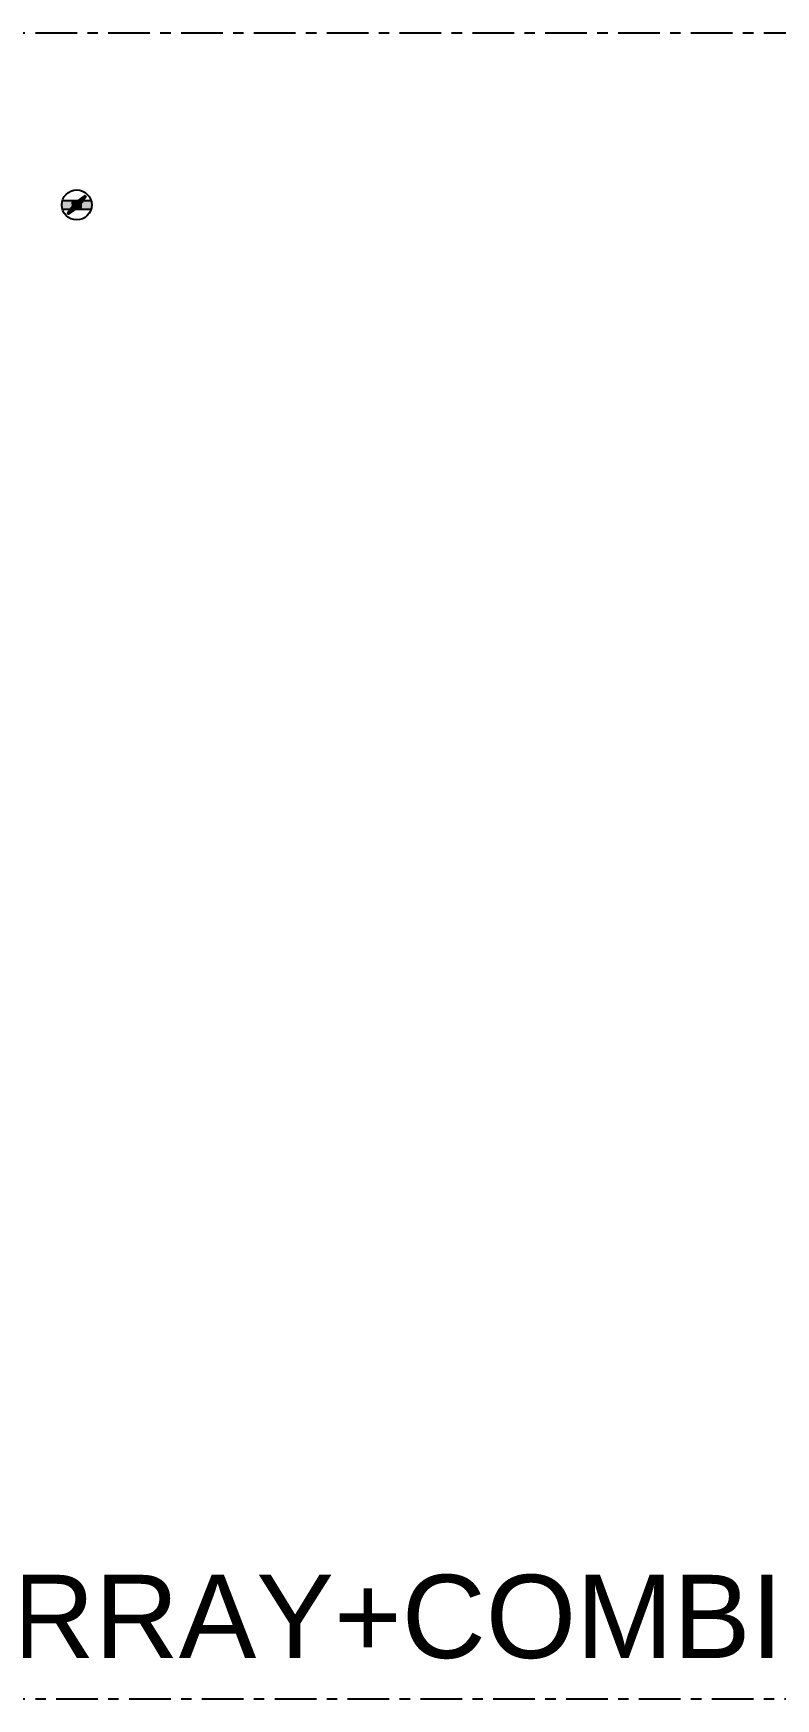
# Model space of a CAD drawing. Header units: millimetres. Extents: x -244126 to 368105, y -173968 to 259060.
# Drawn here: x -20026 to -11108, y 76552 to 96552 of the extents above; entities that cross this region are included whole.
import ezdxf
from ezdxf.xclip import XClip

# ---------------------------------------------------------------- set-up
doc = ezdxf.new("R2010")
doc.units = ezdxf.units.MM
doc.header["$MEASUREMENT"] = 0
doc.header["$XCLIPFRAME"] = 0
doc.linetypes.add('005_GG_TA_LINE', pattern=[13.75, 5, -1.25, 1.25, -1.25, 5])
doc.linetypes.add('HIDDEN', pattern=[9.525, 6.35, -3.175])
for name, color, linetype in [('000 - H A T C H', 8, 'Continuous'), ('000 - SYMBOL CON', 1, 'Continuous'), ('001 - ASCESSORIES', 1, 'Continuous'), ('A03_SUN LOUVER', 7, 'Continuous')]:
    doc.layers.add(name, color=color, linetype=linetype)
doc.styles.get("Standard").update_dxf_attribs({"font": 'arial.ttf'})

# ---------------------------------------------------------------- blocks, each defined once
blk = doc.blocks.new('*U1761')
at = {"color": 0, "linetype": '005_GG_TA_LINE'}
blk.add_lwpolyline([(0, 0), (1000, 0), (1000, 200), (0, 200)], close=True, dxfattribs=at)
blk.add_attdef('NAMEBLK', (8.58, 4.88), '', height=10, dxfattribs=at)
blk = doc.blocks.new('*U1777')
at = {"color": 0}
blk.add_wipeout([(0, 50), (0, -50), (2500, -50), (2500, 50)], dxfattribs=at).dxf.layer = '001 - ASCESSORIES'
at = {"layer": '001 - ASCESSORIES', "color": 0}
blk.add_lwpolyline([(0, 50), (0, -50), (2500, -50), (2500, 50)], close=True, dxfattribs=at)
blk = doc.blocks.new('000 - ASSCESSORIES_FAMELINE_AL.END_CAP_FOR_AF_300_TOP_VIEW_PART_1_of_4')
at = {"layer": '000 - H A T C H'}
h = blk.add_hatch(color=250, dxfattribs=at)
edge = h.paths.add_edge_path()
edge.add_line((44, 23), (15, 55))
edge.add_arc((0, 40), 20.6, 43.7572, 89.0908)
edge.add_line((0, 61), (0, 54))
edge.add_arc((0, 45), 9.4, -90, 90, ccw=False)
edge.add_line((0, 36), (0, 0))
edge.add_line((0, 0), (150, 0))
edge.add_arc((144, 0), 6.07, 0.5429, 74.9737)
edge.add_arc((0, -536), 561, 74.973, 85.476)
at = {"layer": '001 - ASCESSORIES', "color": 0}
blk.add_lwpolyline([(150, 0, 0.334046), (146, 6, 0.045886), (44, 23), (15, 55, 0.200426), (0, 61)], format="xyb", dxfattribs=at)
at = {"layer": '001 - ASCESSORIES', "color": 8, "linetype": 'Continuous', "lineweight": 15}
for radius in [9.4, 4.5]:
    blk.add_arc((0, 45), radius, 270, 90, dxfattribs=at)
blk = doc.blocks.new('000 - ASSCESSORIES_FAMELINE_AL.END_CAP_FOR_AF_300_TOP_VIEW')
at = {"layer": '001 - ASCESSORIES', "color": 0}
blk.add_point((0, 0), dxfattribs=at)
at = {"layer": '001 - ASCESSORIES', "color": 0, "xscale": -1}
blk.add_blockref('000 - ASSCESSORIES_FAMELINE_AL.END_CAP_FOR_AF_300_TOP_VIEW_PART_1_of_4', (0, 0), dxfattribs=at)
at = {"layer": '001 - ASCESSORIES', "color": 0, "rotation": 180}
blk.add_blockref('000 - ASSCESSORIES_FAMELINE_AL.END_CAP_FOR_AF_300_TOP_VIEW_PART_1_of_4', (0, 0), dxfattribs=at)
at = {"layer": '001 - ASCESSORIES', "color": 0}
blk.add_blockref('000 - ASSCESSORIES_FAMELINE_AL.END_CAP_FOR_AF_300_TOP_VIEW_PART_1_of_4', (0, 0), dxfattribs=at)
at = {"layer": '001 - ASCESSORIES', "color": 0, "xscale": -1, "rotation": 180}
blk.add_blockref('000 - ASSCESSORIES_FAMELINE_AL.END_CAP_FOR_AF_300_TOP_VIEW_PART_1_of_4', (0, 0), dxfattribs=at)
blk = doc.blocks.new('000 - FAMELINE_AL.SUN_LV_AF_300_CUT_VIEW_PART_1_of_2')
at = {"layer": '000 - H A T C H'}
h = blk.add_hatch(dxfattribs=at)
h.set_pattern_fill('ANSI32', color=256, scale=0.1)
h.set_pattern_definition([(45, (1e-07, 0), (-0.673519, 0.673519), []), (45, (0.449, 0), (-0.673519, 0.673519), [])])
edge = h.paths.add_edge_path()
edge.add_line((-13, -14), (-13, -23))
edge.add_arc((-12, -23), 0.3, 180, 268.7296)
edge.add_arc((0, 536), 560, 268.7296, 269.2113)
edge.add_arc((-8, -23), 0.2, 269.2113, 360)
edge.add_line((-8, -23), (-8, -21))
edge.add_arc((-7, -21), 0.2, 95, 180, ccw=False)
edge.add_line((-7, -21), (6, -20))
edge.add_line((6, -20), (8, -20))
edge.add_arc((8, -20), 0.2, 40.2971, 90, ccw=False)
edge.add_arc((7, -21), 1, -102.3106, 40.2971, ccw=False)
edge.add_line((7, -22), (6, -21))
edge.add_line((6, -21), (-5, -22))
edge.add_arc((-5, -23), 0.6, 91.2442, 271.007)
edge.add_line((-5, -23), (-1, -24))
edge.add_arc((-1, -24), 0.6, -91.9369, 90, ccw=False)
edge.add_arc((0, 536), 561, 254.9671, 269.9367, ccw=False)
edge.add_arc((-144, 0), 6, 105.0329, 254.9671, ccw=False)
edge.add_arc((0, -536), 561, 90.0306, 105.0329, ccw=False)
edge.add_arc((0, 25), 0.3, 0, 90.0306, ccw=False)
edge.add_line((0, 25), (0, 24))
edge.add_arc((1, 24), 0.6, 180, 264.9177)
edge.add_line((1, 24), (4, 23))
edge.add_arc((4, 23), 0.509, -85, 84.9177, ccw=False)
edge.add_line((4, 22), (-6, 21))
edge.add_arc((-6, 22), 0.3, 210, 275, ccw=False)
edge.add_line((-6, 22), (-7, 23))
edge.add_arc((-8, 23), 0.3, 30, 90.7871)
edge.add_arc((0, -536), 560, 90.7871, 91.2704)
edge.add_line((-12, 23), (-13, 14))
edge.add_arc((-12, 15), 0.3, 180, 270)
edge.add_line((-12, 14), (-8, 14))
edge.add_arc((-8, 14), 0.1, 0, 90, ccw=False)
edge.add_line((-8, 14), (-8, 13))
edge.add_arc((-8, 13), 0.1, -90, 0, ccw=False)
edge.add_line((-8, 13), (-12, 13))
edge.add_arc((-12, 12), 0.3, 90, 180)
edge.add_line((-13, 12), (-13, -12))
edge.add_arc((-12, -12), 0.3, 180, 270)
edge.add_line((-12, -13), (-8, -13))
edge.add_arc((-8, -13), 0.1, 0, 90, ccw=False)
edge.add_line((-8, -13), (-8, -14))
edge.add_arc((-8, -14), 0.1, -90, 0, ccw=False)
edge.add_line((-8, -14), (-12, -14))
edge.add_arc((-12, -15), 0.3, 90, 180)
edge = h.paths.add_edge_path(flags=16)
edge.add_arc((-78, 18), 0.3, 98.0206, 180)
edge.add_line((-78, 18), (-78, -18))
edge.add_arc((-78, -18), 0.3, 180, 261.9794)
edge.add_arc((0, 536), 560, 261.9794, 268.4631)
edge.add_arc((-15, -23), 0.3, 268.4631, 360)
edge.add_line((-15, -23), (-15, -3))
edge.add_arc((-16, -3), 1, 360, 475.3769)
edge.add_arc((-17, 0), 2.5, 217.8375, 295.3769, ccw=False)
edge.add_arc((-19, -1), 0.3, 120, 217.8375, ccw=False)
edge.add_line((-19, -1), (-19, -1))
edge.add_arc((-19, -1), 0.3, 38.6269, 120, ccw=False)
edge.add_arc((-17, 0), 1.7, 218.6269, 501.3731)
edge.add_arc((-19, 1), 0.3, 240, 321.3731, ccw=False)
edge.add_line((-19, 1), (-19, 1))
edge.add_arc((-19, 1), 0.3, 142.1625, 240, ccw=False)
edge.add_arc((-17, 0), 2.5, 64.6231, 142.1625, ccw=False)
edge.add_arc((-16, 3), 1, 244.6231, 360)
edge.add_line((-15, 3), (-15, 23))
edge.add_arc((-15, 23), 0.3, 0, 91.5369)
edge.add_arc((0, -536), 560, 91.5369, 98.0206)
edge = h.paths.add_edge_path(flags=16)
edge.add_arc((-142, -4), 1.11, 122.0267, 248.7929, ccw=False)
edge.add_arc((-143, -1), 2, 298.2128, 320.9153)
edge.add_arc((-142, -2), 0.2, 320.9153, 420)
edge.add_line((-142, -2), (-144, -1))
edge.add_arc((-145, 0), 1.7, 43.609, 316.391, ccw=False)
edge.add_line((-144, 1), (-142, 2))
edge.add_arc((-142, 2), 0.2, 300, 399.0847)
edge.add_arc((-143, 1), 2, 39.0847, 61.7872)
edge.add_arc((-142, 4), 1.11, 111.2071, 237.9733, ccw=False)
edge.add_arc((0, -536), 560, 98.238, 104.7334, ccw=False)
edge.add_arc((-80, 17), 0.3, 0, 98.238, ccw=False)
edge.add_line((-80, 17), (-80, -17))
edge.add_arc((-80, -17), 0.3, 261.762, 360, ccw=False)
edge.add_arc((0, 536), 560, 255.2666, 261.762, ccw=False)
blk.add_point((0, 0))
at = {"layer": 'A03_SUN LOUVER', "color": 0}
for points in [[(-13, -14), (-13, -23, 0.407734), (-12, -23, 0.002102), (-8, -23, 0.418251), (-8, -23), (-8, -21, -0.388879), (-7, -21), (6, -20), (8, -20, -0.220335), (8, -20, -0.717301), (7, -22), (6, -21), (-5, -22, 0.997932), (-5, -23), (-1, -24, -1.017047), (-1, -25, -0.06541), (-146, -6, -0.766871), (-146, 6, -0.065553), (0, 25, -0.41437), (0, 25), (0, 24, 0.388466), (1, 24), (4, 23, -0.915671), (4, 22), (-6, 21, -0.291473), (-6, 22), (-7, 23, 0.271633), (-8, 23, 0.002109), (-12, 23), (-13, 14, 0.414214), (-12, 14), (-8, 14, -0.414214), (-8, 14), (-8, 13, -0.414214), (-8, 13), (-12, 13, 0.414214), (-13, 12), (-13, -12, 0.414214), (-12, -13), (-8, -13, -0.414214), (-8, -13), (-8, -14, -0.414214), (-8, -14), (-12, -14, 0.414214)], [(-142, -5, -0.617409), (-143, -3, 0.099383), (-142, -3, 0.461455), (-142, -2), (-144, -1, -2.499611), (-144, 1), (-142, 2, 0.461455), (-142, 3, 0.099383), (-143, 3, -0.617409), (-142, 5, -0.028349), (-80, 18, -0.456981), (-80, 17), (-80, -17, -0.456981), (-80, -18, -0.028349)], [(-78, 18, 0.373782), (-78, 18), (-78, -18, 0.373782), (-78, -18, 0.028298), (-15, -23, 0.422092), (-15, -23), (-15, -3, 0.55076), (-16, -2, -0.351859), (-19, -2, -0.45487), (-19, -1), (-19, -1, -0.37077), (-19, -1, 2.853402), (-19, 1, -0.37077), (-19, 1), (-19, 1, -0.45487), (-19, 2, -0.351859), (-16, 2, 0.55076), (-15, 3), (-15, 23, 0.422092), (-15, 23, 0.028298)]]:
    blk.add_lwpolyline(points, format="xyb", close=True, dxfattribs=at)
blk = doc.blocks.new('000 - FAMELINE_AL.SUN_LV_AF_300_CUT_VIEW')
at = {"layer": 'Defpoints', "color": 250}
for p, q in [((7, 0), (-7, 0)), ((0, 7), (0, -7))]:
    blk.add_line(p, q, dxfattribs=at)
at = {"layer": 'A03_SUN LOUVER', "color": 0}
blk.add_blockref('000 - FAMELINE_AL.SUN_LV_AF_300_CUT_VIEW_PART_1_of_2', (0, 0), dxfattribs=at)
at = {"layer": 'A03_SUN LOUVER', "color": 0, "rotation": 180}
blk.add_blockref('000 - FAMELINE_AL.SUN_LV_AF_300_CUT_VIEW_PART_1_of_2', (0, 0), dxfattribs=at)
blk = doc.blocks.new('*U1668')
at = {"layer": '001 - ASCESSORIES', "color": 0, "rotation": 45.00000000000001}
blk.add_blockref('000 - ASSCESSORIES_FAMELINE_AL.END_CAP_FOR_AF_300_TOP_VIEW', (0, 0), dxfattribs=at)
at = {"layer": 'A03_SUN LOUVER', "color": 3, "rotation": 45.00000000000001}
blk.add_blockref('000 - FAMELINE_AL.SUN_LV_AF_300_CUT_VIEW', (0, 0), dxfattribs=at)
blk = doc.blocks.new('000 - DYNAMIC_VIEW_ASSCESSORIES_FLAT_HEAD_SELF_DRILLING_SCREW_No.8_TOP_VIEW')
at = {"layer": '000 - H A T C H'}
h = blk.add_hatch(color=250, dxfattribs=at)
h.dxf.hatch_style = 1
edge = h.paths.add_edge_path()
edge.add_arc((0, 0), 5.4, 0, 360)
at = {"layer": '001 - ASCESSORIES', "color": 0}
for p, q in [((-1, 1), (-5, 1)), ((-1, 5), (-1, 1)), ((1, 1), (1, 5)), ((5, 1), (1, 1)), ((-5, -1), (-1, -1)), ((-1, -1), (-1, -5)), ((1, -1), (5, -1)), ((1, -5), (1, -1))]:
    blk.add_line(p, q, dxfattribs=at)
blk.add_circle((0, 0), 5.4, dxfattribs=at)
for centre, radius, start, end in [((0, 0), 4.6, 171.4252, 188.5748), ((0, 0), 4.6, 81.4252, 98.5748), ((-1, 1), 0.574, 270, 0), ((1, 1), 0.574, 180, 270), ((0, 0), 4.6, 351.4252, 8.5748), ((-1, -1), 0.574, 0, 90), ((0, 0), 4.6, 261.4252, 278.5748), ((1, -1), 0.574, 90, 180)]:
    blk.add_arc(centre, radius, start, end, dxfattribs=at)
at = {"layer": 'Defpoints', "color": 250, "linetype": 'HIDDEN'}
for p, q in [((-9, 0), (9, 0)), ((0, 9), (0, -9))]:
    blk.add_line(p, q, dxfattribs=at)
blk = doc.blocks.new('*U4280')
at = {"layer": '001 - ASCESSORIES', "color": 0}
blk.add_blockref('000 - DYNAMIC_VIEW_ASSCESSORIES_FLAT_HEAD_SELF_DRILLING_SCREW_No.8_TOP_VIEW', (0, 0), dxfattribs=at)
blk = doc.blocks.new('000 - FAMELINE_BUBBLE_TYP.DETAIL_AL.SUN_LV._AF300+END_CAP_CUT_VIEW_TYPE_1')
at = {"color": 2}
ref = blk.add_blockref('*U1777', (-2300, 0), dxfattribs=at)
XClip(ref).set_block_clipping_path([(2274.3833292214, 178.1678594674), (2225.2252977703, 163.7337590926), (2182.1250680004, 136.0349233126), (2148.574364201, 97.3153470708), (2127.29126486, 50.7118601603), (2120.0000001106, -0.0000000712), (2127.29126486, -50.7118603026), (2148.574364201, -97.3153472132), (2182.1250680004, -136.0349234549), (2225.2252977703, -163.733759235), (2274.3833292214, -178.1678596097), (2325.6166709998, -178.1678596097), (2374.7747024509, -163.733759235), (2417.8749322207, -136.0349234549), (2451.4256360202, -97.3153472132), (2472.7087353612, -50.7118603026), (2480.0000001106, -0.0000000712), (2472.7087353612, 50.7118601603), (2451.4256360202, 97.3153470708), (2417.8749322207, 136.0349233126), (2374.7747024509, 163.7337590926), (2325.6166709998, 178.1678594674)])
at = {"layer": '000 - H A T C H'}
h = blk.add_hatch(dxfattribs=at)
h.set_pattern_fill('DOTS', color=8, scale=25)
edge = h.paths.add_edge_path()
edge.add_arc((0, 0), 180, 163.8724, 196.1276)
edge.add_line((-173, -50), (173, -50))
edge.add_arc((0, 0), 180, 343.8724, 376.1276)
edge.add_line((173, 50), (-173, 50))
at = {"layer": '000 - SYMBOL CON', "color": 2, "linetype": 'ByBlock'}
blk.add_circle((0, 0), 180, dxfattribs=at)
at = {"color": 3}
blk.add_blockref('*U1668', (0, 0), dxfattribs=at)
at = {"layer": '001 - ASCESSORIES'}
for p in [(-32, 32), (32, -32)]:
    blk.add_blockref('*U4280', p, dxfattribs=at)

msp = doc.modelspace()

# ---------------------------------------------------------------- block references
at = {"layer": '001 - ASCESSORIES', "linetype": '005_GG_TA_LINE', "xscale": 100, "yscale": 100, "zscale": 100}
msp.add_blockref('*U1761', (-32876.06355, 76551.68588), dxfattribs=at).add_auto_attribs({'NAMEBLK': '000 - DYNAMIC_ARRAY+COMBINE_TUBE_[VARIES]_@100mm._COMBINE_SET'})

# ---------------------------------------------------------------- next in the draw order: block references
at = {"color": 3}
msp.add_blockref('000 - FAMELINE_BUBBLE_TYP.DETAIL_AL.SUN_LV._AF300+END_CAP_CUT_VIEW_TYPE_1', (-19504.63428, 94490.54021), dxfattribs=at)

doc.saveas('drawing.dxf')
